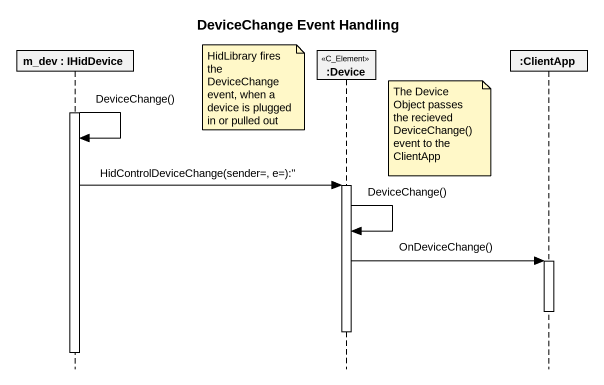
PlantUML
@startuml
title DeviceChange Event Handling
hide footbox
participant "m_dev : IHidDevice" as m_dev
participant ":Device" as Device <<C_Element>>
participant ":ClientApp" as ClientApp

note left of Device : HidLibrary fires the DeviceChange event, when a device is plugged in or pulled out
activate m_dev
note right of Device : The Device Object passes the recieved DeviceChange() event to the ClientApp
m_dev -> m_dev : DeviceChange()
m_dev -> Device : HidControlDeviceChange(sender=, e=):''
activate Device
Device -> Device : DeviceChange()
Device -> ClientApp : OnDeviceChange()
activate ClientApp
deactivate ClientApp
deactivate Device
deactivate m_dev
@enduml
